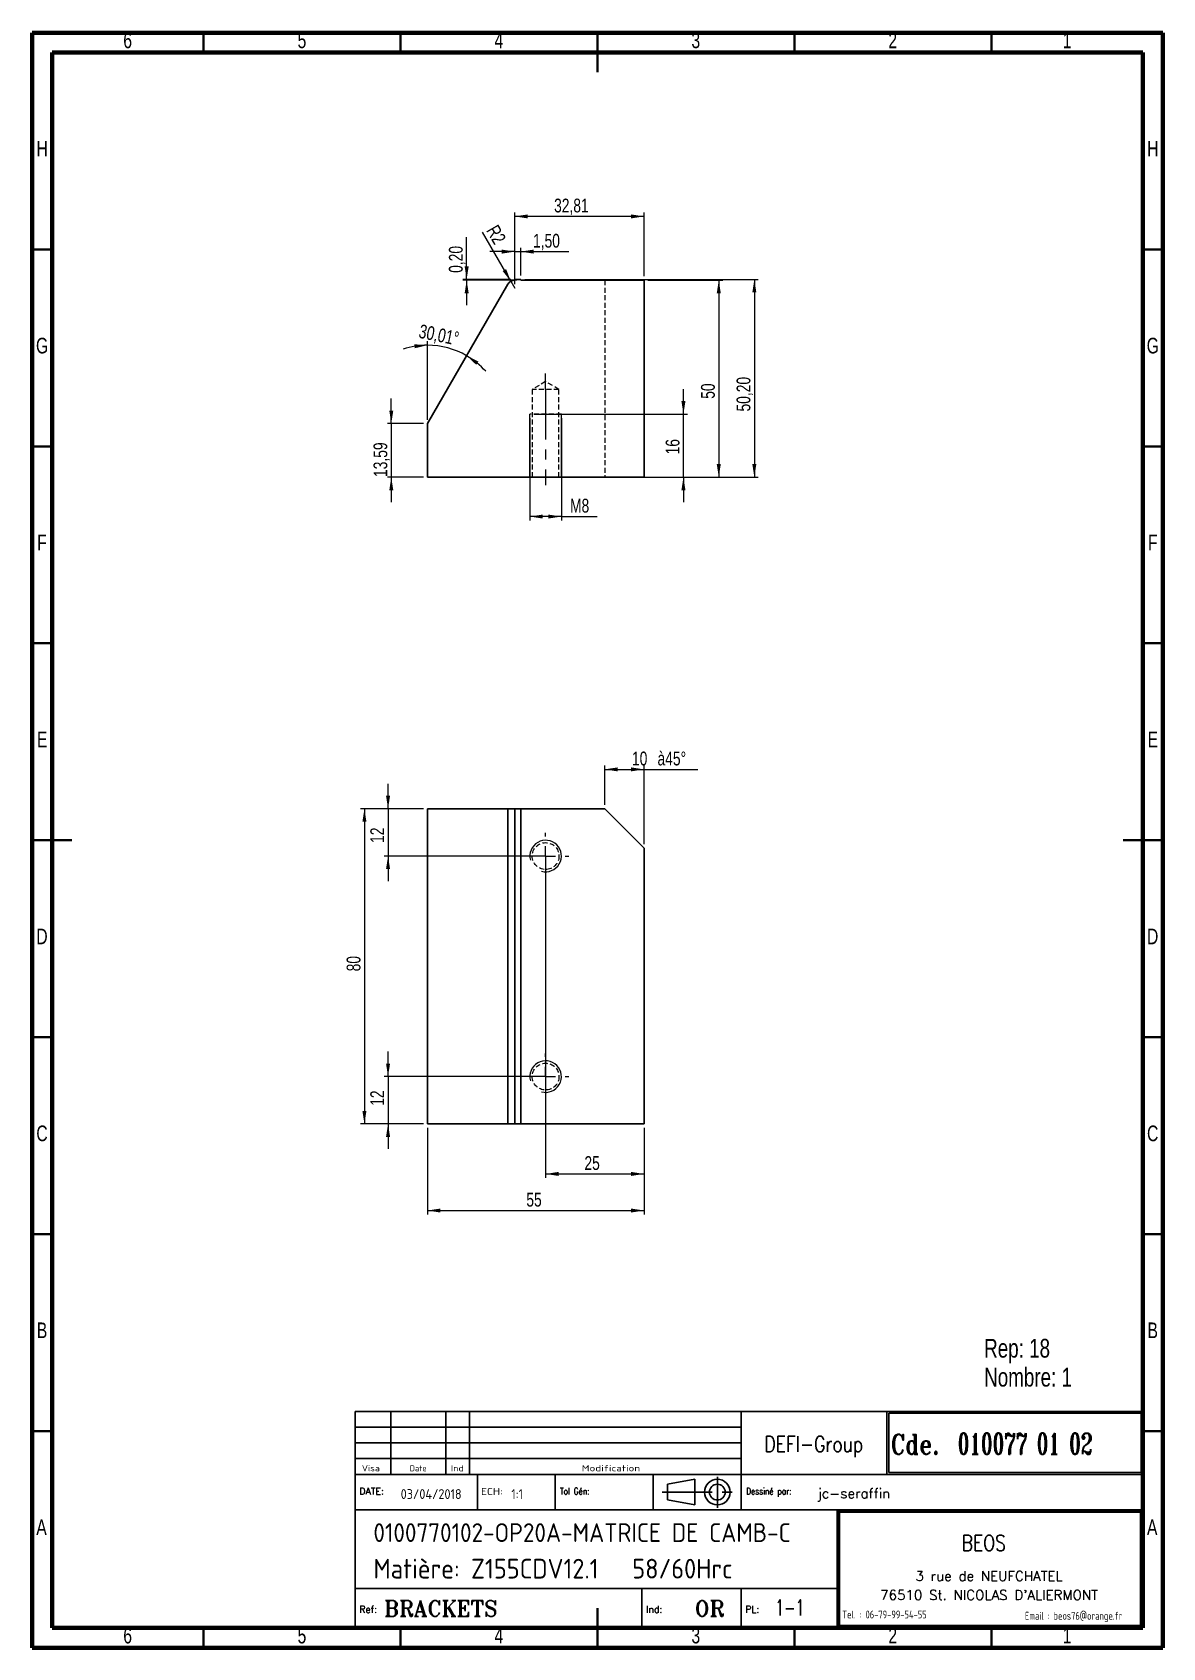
# Model space of a CAD drawing. Header units: millimetres. Extents: x 5 to 292, y 5 to 415.
import ezdxf

# ---------------------------------------------------------------- set-up
doc = ezdxf.new("R2010")
doc.units = ezdxf.units.MM
doc.linetypes.add('CENTERX2', pattern=[20.32, 12.7, -2.54, 2.54, -2.54])
doc.linetypes.add('HIDDEN', pattern=[1.905, 1.27, -0.635])
doc.layers.add('DIMENSIONS', color=176, linetype='Continuous')
doc.styles.add('SLDTEXTSTYLE0', font='TXT', dxfattribs={"width": 0.75})
doc.styles.add('SLDTEXTSTYLE1', font='ISOCP')
doc.styles.add('SLDTEXTSTYLE10', font='ISOCP', dxfattribs={"width": 1.147311})
doc.styles.add('SLDTEXTSTYLE11', font='ISOCP', dxfattribs={"width": 1.385904})
doc.styles.add('SLDTEXTSTYLE12', font='ISOCP', dxfattribs={"width": 1.246461})
doc.styles.add('SLDTEXTSTYLE13', font='ROMAND')
doc.styles.add('SLDTEXTSTYLE2', font='ROMANT', dxfattribs={"width": 0.8})
doc.styles.add('SLDTEXTSTYLE3', font='ISOCP', dxfattribs={"width": 0.8})
doc.styles.add('SLDTEXTSTYLE4', font='ROMANS', dxfattribs={"width": 0.8})
doc.styles.add('SLDTEXTSTYLE5', font='ROMANT')
doc.styles.add('SLDTEXTSTYLE6', font='ROMANS')
doc.styles.add('SLDTEXTSTYLE7', font='ROMANT', dxfattribs={"width": 0.65})
doc.styles.add('SLDTEXTSTYLE8', font='ISOCP', dxfattribs={"width": 1.446157})
doc.styles.add('SLDTEXTSTYLE9', font='ISOCP', dxfattribs={"width": 1.294402})
doc.dimstyles.new('SLDDIMSTYLE0', dxfattribs={"dimtxt": 3.5, "dimasz": 3.302, "dimexe": 0, "dimexo": 0.0625, "dimgap": 0.875, "dimtad": 1, "dimrnd": 1e-09, "dimzin": 12, "dimdsep": 46, "dimtxsty": 'SLDTEXTSTYLE0', "dimsah": 1, "dimcen": 0, "dimadec": 0, "dimazin": 3, "dimtfac": 1, "dimtofl": 0, "dimtmove": 0, "dimatfit": 3, "dimfxl": 1, "dimfrac": 2, "dimtolj": 1, "dimtzin": 12, "dimarcsym": 0})
doc.dimstyles.new('SLDDIMSTYLE1', dxfattribs={"dimtxt": 3.5, "dimasz": 3.302, "dimexe": 0, "dimexo": 0.0625, "dimgap": 0.875, "dimtad": 1, "dimrnd": 1e-09, "dimzin": 12, "dimdsep": 46, "dimtxsty": 'SLDTEXTSTYLE0', "dimsah": 1, "dimcen": 0.09, "dimadec": 0, "dimazin": 3, "dimtfac": 1, "dimtmove": 0, "dimatfit": 0, "dimfxl": 1, "dimfrac": 2, "dimtolj": 1, "dimtzin": 12, "dimarcsym": 0})
doc.dimstyles.new('SLDDIMSTYLE2', dxfattribs={"dimtxt": 3.5, "dimasz": 3.302, "dimexe": 0, "dimexo": 0.0625, "dimgap": 0.875, "dimtad": 1, "dimrnd": 1e-09, "dimzin": 12, "dimdsep": 46, "dimtxsty": 'SLDTEXTSTYLE0', "dimsah": 1, "dimcen": 0.09, "dimadec": 0, "dimazin": 3, "dimtfac": 1, "dimtofl": 0, "dimtmove": 0, "dimatfit": 3, "dimfxl": 1, "dimfrac": 2, "dimtolj": 1, "dimtzin": 12, "dimarcsym": 0})
doc.dimstyles.new('SLDDIMSTYLE3', dxfattribs={"dimtxt": 3.5, "dimasz": 3.302, "dimexe": 0, "dimexo": 0.0625, "dimgap": 0.875, "dimtad": 1, "dimdec": 4, "dimzin": 12, "dimdsep": 46, "dimtxsty": 'SLDTEXTSTYLE0', "dimsah": 1, "dimcen": 0.09, "dimazin": 3, "dimtfac": 1, "dimtofl": 0, "dimtmove": 0, "dimatfit": 3, "dimfxl": 1, "dimfrac": 2, "dimtolj": 1, "dimtzin": 12, "dimarcsym": 0})
doc.dimstyles.new('SLDDIMSTYLE4', dxfattribs={"dimtxt": 3.5, "dimasz": 3.302, "dimexe": 0, "dimexo": 0.0625, "dimgap": 0.875, "dimtad": 1, "dimrnd": 1e-09, "dimdsep": 46, "dimtxsty": 'SLDTEXTSTYLE0', "dimsah": 1, "dimcen": 0.09, "dimadec": 0, "dimazin": 2, "dimtfac": 1, "dimtmove": 0, "dimatfit": 0, "dimfxl": 1, "dimfrac": 2, "dimtolj": 1, "dimtzin": 12, "dimarcsym": 0})

# ---------------------------------------------------------------- blocks, each defined once
blk = doc.blocks.new('SW_NOTE_0')
at = {"color": 0, "linetype": 'Continuous', "lineweight": 0, "char_height": 4.763, "attachment_point": 1, "style": 'SLDTEXTSTYLE0'}
for s, insert in [('Rep: 18', (0, 6.14)), ('Nombre: 1', (0, -1.21))]:
    blk.add_mtext(s, dxfattribs=dict(at, insert=insert))
blk = doc.blocks.new('_D')
at = {"color": 7, "linetype": 'Continuous', "lineweight": 18}
for q in [(119.32, 364.36), (127.51, 350.18)]:
    blk.add_line((126.51, 351.91), q, dxfattribs=at)
blk.add_solid([(126.51, 351.91), (125.29, 355.02), (124.41, 354.51)], dxfattribs=at)
at = {"color": 7, "linetype": 'Continuous', "lineweight": 18, "insert": (123.18, 366.58), "char_height": 3.5, "attachment_point": 1, "rotation": 300, "style": 'SLDTEXTSTYLE0'}
blk.add_mtext('R2', dxfattribs=at)
blk = doc.blocks.new('_D_1')
at = {"color": 7, "linetype": 'Continuous', "lineweight": 18}
for p, q in [((127.51, 359.44), (121.16, 359.44)), ((127.51, 353.38), (127.51, 360.44)), ((127.51, 359.44), (129.01, 359.44)), ((129.01, 353.38), (129.01, 360.44)), ((129.01, 359.44), (141.18, 359.44))]:
    blk.add_line(p, q, dxfattribs=at)
for points in [[(127.51, 359.44), (124.2, 359.95), (124.2, 358.93)], [(129.01, 359.44), (132.31, 358.93), (132.31, 359.95)]]:
    blk.add_solid(points, dxfattribs=at)
at = {"color": 7, "linetype": 'Continuous', "lineweight": 18, "insert": (132.13, 363.95), "char_height": 3.5, "attachment_point": 1, "style": 'SLDTEXTSTYLE0'}
blk.add_mtext('1,50', dxfattribs=at)
blk = doc.blocks.new('_D_2')
at = {"color": 7, "linetype": 'Continuous', "lineweight": 18}
for p, q in [((127.51, 351.18), (127.51, 369.38)), ((160.32, 353.18), (160.32, 369.38)), ((160.32, 368.38), (127.51, 368.38))]:
    blk.add_line(p, q, dxfattribs=at)
for points in [[(127.51, 368.38), (130.81, 367.87), (130.81, 368.88)], [(160.32, 368.38), (157.02, 368.88), (157.02, 367.87)]]:
    blk.add_solid(points, dxfattribs=at)
at = {"color": 7, "linetype": 'Continuous', "lineweight": 18, "insert": (137.48, 372.89), "char_height": 3.5, "attachment_point": 1, "style": 'SLDTEXTSTYLE0'}
blk.add_mtext('32,81', dxfattribs=at)
blk = doc.blocks.new('_D_3')
at = {"color": 7, "linetype": 'Continuous', "lineweight": 18}
for p, q in [((161.32, 352.18), (180.29, 352.18)), ((179.29, 352.18), (179.29, 302.18)), ((161.32, 302.18), (180.29, 302.18))]:
    blk.add_line(p, q, dxfattribs=at)
for points in [[(179.29, 352.18), (178.78, 348.87), (179.8, 348.87)], [(179.29, 302.18), (179.8, 305.48), (178.78, 305.48)]]:
    blk.add_solid(points, dxfattribs=at)
at = {"color": 7, "linetype": 'Continuous', "lineweight": 18, "insert": (174.78, 322.08), "char_height": 3.5, "attachment_point": 1, "rotation": 90, "style": 'SLDTEXTSTYLE0'}
blk.add_mtext('50', dxfattribs=at)
blk = doc.blocks.new('_D_4')
at = {"color": 7, "linetype": 'Continuous', "lineweight": 18}
for p, q in [((170.32, 318.18), (170.32, 324.53)), ((132.32, 318.18), (171.32, 318.18)), ((170.32, 302.18), (170.32, 318.18)), ((132.32, 302.18), (171.32, 302.18)), ((170.32, 302.18), (170.32, 295.83))]:
    blk.add_line(p, q, dxfattribs=at)
for points in [[(170.32, 318.18), (170.83, 321.48), (169.81, 321.48)], [(170.32, 302.18), (169.81, 298.87), (170.83, 298.87)]]:
    blk.add_solid(points, dxfattribs=at)
at = {"color": 7, "linetype": 'Continuous', "lineweight": 18, "insert": (165.81, 307.95), "char_height": 3.5, "attachment_point": 1, "rotation": 90, "style": 'SLDTEXTSTYLE0'}
blk.add_mtext('16', dxfattribs=at)
blk = doc.blocks.new('_D_5')
at = {"color": 7, "linetype": 'Continuous', "lineweight": 18}
for p, q in [((130.01, 352.38), (189.32, 352.38)), ((188.32, 352.38), (188.32, 302.18)), ((161.32, 302.18), (189.32, 302.18))]:
    blk.add_line(p, q, dxfattribs=at)
for points in [[(188.32, 352.38), (187.81, 349.07), (188.83, 349.07)], [(188.32, 302.18), (188.83, 305.48), (187.81, 305.48)]]:
    blk.add_solid(points, dxfattribs=at)
at = {"color": 7, "linetype": 'Continuous', "lineweight": 18, "insert": (183.81, 318.85), "char_height": 3.5, "attachment_point": 1, "rotation": 90, "style": 'SLDTEXTSTYLE0'}
blk.add_mtext('50,20', dxfattribs=at)
blk = doc.blocks.new('_D_6')
at = {"color": 7, "linetype": 'Continuous', "lineweight": 18}
blk.add_line((105.32, 316.77), (105.32, 336.68), dxfattribs=at)
for start, end in [(90, 108.0822), (59.9856, 90), (41.9034, 59.9856)]:
    blk.add_arc((105.32, 315.77), 19.9, start, end, dxfattribs=at)
for points in [[(105.32, 335.68), (101.99, 335.91), (102.07, 334.9)], [(115.28, 333.01), (117.7, 330.71), (118.28, 331.54)]]:
    blk.add_solid(points, dxfattribs=at)
at = {"color": 7, "linetype": 'Continuous', "lineweight": 18, "insert": (103.62, 341.05), "char_height": 3.5, "attachment_point": 1, "rotation": 348.3866, "style": 'SLDTEXTSTYLE0'}
blk.add_mtext('30,01°', dxfattribs=at)
blk = doc.blocks.new('_D_7')
at = {"color": 7, "linetype": 'Continuous', "lineweight": 18}
for p, q in [((96.14, 315.77), (96.14, 322.12)), ((104.32, 315.77), (95.14, 315.77)), ((96.14, 315.77), (96.14, 302.18)), ((104.32, 302.18), (95.14, 302.18)), ((96.14, 302.18), (96.14, 295.83))]:
    blk.add_line(p, q, dxfattribs=at)
for points in [[(96.14, 315.77), (96.65, 319.07), (95.64, 319.07)], [(96.14, 302.18), (95.64, 298.87), (96.65, 298.87)]]:
    blk.add_solid(points, dxfattribs=at)
at = {"color": 7, "linetype": 'Continuous', "lineweight": 18, "insert": (91.63, 302.22), "char_height": 3.5, "attachment_point": 1, "rotation": 90, "style": 'SLDTEXTSTYLE0'}
blk.add_mtext('13,59', dxfattribs=at)
blk = doc.blocks.new('_D_8')
at = {"color": 7, "linetype": 'Continuous', "lineweight": 18}
for p, q in [((115.28, 352.38), (115.28, 363.1)), ((126.51, 352.38), (114.28, 352.38)), ((128.01, 352.18), (114.28, 352.18)), ((115.28, 352.38), (115.28, 352.18)), ((115.28, 352.18), (115.28, 345.83))]:
    blk.add_line(p, q, dxfattribs=at)
for points in [[(115.28, 352.38), (115.79, 355.68), (114.77, 355.68)], [(115.28, 352.18), (114.77, 348.87), (115.79, 348.87)]]:
    blk.add_solid(points, dxfattribs=at)
at = {"color": 7, "linetype": 'Continuous', "lineweight": 18, "insert": (110.77, 354.05), "char_height": 3.5, "attachment_point": 1, "rotation": 90, "style": 'SLDTEXTSTYLE0'}
blk.add_mtext('0,20', dxfattribs=at)
blk = doc.blocks.new('_D_9')
at = {"color": 7, "linetype": 'Continuous', "lineweight": 18}
for p, q in [((131.32, 317.18), (131.32, 291.18)), ((139.32, 317.18), (139.32, 291.18)), ((139.32, 292.18), (131.32, 292.18)), ((139.32, 292.18), (148.4, 292.18))]:
    blk.add_line(p, q, dxfattribs=at)
for points in [[(131.32, 292.18), (134.62, 291.67), (134.62, 292.68)], [(139.32, 292.18), (136.02, 292.68), (136.02, 291.67)]]:
    blk.add_solid(points, dxfattribs=at)
at = {"color": 7, "linetype": 'Continuous', "lineweight": 18, "insert": (141.53, 296.69), "char_height": 3.5, "attachment_point": 1, "style": 'SLDTEXTSTYLE0'}
blk.add_mtext('M8', dxfattribs=at)
blk = doc.blocks.new('_D_10')
at = {"color": 7, "linetype": 'Continuous', "lineweight": 18}
for p, q in [((150.32, 218.99), (150.32, 228.99)), ((150.32, 227.99), (160.32, 227.99)), ((160.32, 208.99), (160.32, 228.99)), ((160.32, 227.99), (173.95, 227.99))]:
    blk.add_line(p, q, dxfattribs=at)
for points in [[(150.32, 227.99), (153.62, 227.48), (153.62, 228.49)], [(160.32, 227.99), (157.02, 228.49), (157.02, 227.48)]]:
    blk.add_solid(points, dxfattribs=at)
at = {"color": 7, "linetype": 'Continuous', "lineweight": 18, "char_height": 3.5, "attachment_point": 1, "style": 'SLDTEXTSTYLE0'}
for s, insert in [('10', (157.26, 232.5)), ('à45°', (163.74, 232.5))]:
    blk.add_mtext(s, dxfattribs=dict(at, insert=insert))
blk = doc.blocks.new('_D_11')
at = {"color": 7, "linetype": 'Continuous', "lineweight": 18}
for p, q in [((95.32, 217.99), (95.32, 224.34)), ((104.32, 217.99), (94.32, 217.99)), ((95.32, 217.99), (95.32, 205.99)), ((134.32, 205.99), (94.32, 205.99)), ((95.32, 205.99), (95.32, 199.64))]:
    blk.add_line(p, q, dxfattribs=at)
for points in [[(95.32, 217.99), (95.83, 221.29), (94.81, 221.29)], [(95.32, 205.99), (94.81, 202.68), (95.83, 202.68)]]:
    blk.add_solid(points, dxfattribs=at)
at = {"color": 7, "linetype": 'Continuous', "lineweight": 18, "insert": (90.81, 209.32), "char_height": 3.5, "attachment_point": 1, "rotation": 90, "style": 'SLDTEXTSTYLE0'}
blk.add_mtext('12', dxfattribs=at)
blk = doc.blocks.new('_D_12')
at = {"color": 7, "linetype": 'Continuous', "lineweight": 18}
for p, q in [((95.32, 149.99), (95.32, 156.34)), ((134.32, 149.99), (94.32, 149.99)), ((95.32, 149.99), (95.32, 137.99)), ((104.32, 137.99), (94.32, 137.99)), ((95.32, 137.99), (95.32, 131.64))]:
    blk.add_line(p, q, dxfattribs=at)
for points in [[(95.32, 149.99), (95.83, 153.29), (94.81, 153.29)], [(95.32, 137.99), (94.81, 134.68), (95.83, 134.68)]]:
    blk.add_solid(points, dxfattribs=at)
at = {"color": 7, "linetype": 'Continuous', "lineweight": 18, "insert": (90.81, 142.57), "char_height": 3.5, "attachment_point": 1, "rotation": 90, "style": 'SLDTEXTSTYLE0'}
blk.add_mtext('12', dxfattribs=at)
blk = doc.blocks.new('_D_13')
at = {"color": 7, "linetype": 'Continuous', "lineweight": 18}
for p, q in [((104.32, 217.99), (88.32, 217.99)), ((89.32, 217.99), (89.32, 137.99)), ((104.32, 137.99), (88.32, 137.99))]:
    blk.add_line(p, q, dxfattribs=at)
for points in [[(89.32, 217.99), (88.81, 214.68), (89.83, 214.68)], [(89.32, 137.99), (89.83, 141.29), (88.81, 141.29)]]:
    blk.add_solid(points, dxfattribs=at)
at = {"color": 7, "linetype": 'Continuous', "lineweight": 18, "insert": (84.81, 176.71), "char_height": 3.5, "attachment_point": 1, "rotation": 90, "style": 'SLDTEXTSTYLE0'}
blk.add_mtext('80', dxfattribs=at)
blk = doc.blocks.new('_D_14')
at = {"color": 7, "linetype": 'Continuous', "lineweight": 18}
for p, q in [((135.32, 204.99), (135.32, 124.28)), ((160.32, 136.99), (160.32, 124.28)), ((135.32, 125.28), (160.32, 125.28))]:
    blk.add_line(p, q, dxfattribs=at)
for points in [[(135.32, 125.28), (138.62, 124.77), (138.62, 125.79)], [(160.32, 125.28), (157.02, 125.79), (157.02, 124.77)]]:
    blk.add_solid(points, dxfattribs=at)
at = {"color": 7, "linetype": 'Continuous', "lineweight": 18, "insert": (145.18, 129.79), "char_height": 3.5, "attachment_point": 1, "style": 'SLDTEXTSTYLE0'}
blk.add_mtext('25', dxfattribs=at)
blk = doc.blocks.new('_D_15')
at = {"color": 7, "linetype": 'Continuous', "lineweight": 18}
for p, q in [((105.32, 136.99), (105.32, 114.99)), ((160.32, 136.99), (160.32, 114.99)), ((105.32, 115.99), (160.32, 115.99))]:
    blk.add_line(p, q, dxfattribs=at)
for points in [[(105.32, 115.99), (108.62, 115.48), (108.62, 116.49)], [(160.32, 115.99), (157.02, 116.49), (157.02, 115.48)]]:
    blk.add_solid(points, dxfattribs=at)
at = {"color": 7, "linetype": 'Continuous', "lineweight": 18, "insert": (130.43, 120.5), "char_height": 3.5, "attachment_point": 1, "style": 'SLDTEXTSTYLE0'}
blk.add_mtext('55', dxfattribs=at)
blk = doc.blocks.new('SW_CENTERMARKSYMBOL_0')
at = {"color": 0, "linetype": 'Continuous', "lineweight": 0}
for p, q in [((0, 5), (0, 5.9)), ((-5, 0), (-5.9, 0)), ((0, 0), (-2.5, 0)), ((0, 0), (0, 2.5)), ((0, 0), (0, -2.5)), ((0, 0), (2.5, 0)), ((5, 0), (5.9, 0)), ((0, -5), (0, -5.9))]:
    blk.add_line(p, q, dxfattribs=at)
blk = doc.blocks.new('SW_CENTERMARKSYMBOL_1')
at = {"color": 0, "linetype": 'Continuous', "lineweight": 0}
for p, q in [((0, 5), (0, 5.9)), ((-5, 0), (-5.9, 0)), ((0, 0), (-2.5, 0)), ((0, 0), (0, 2.5)), ((0, 0), (0, -2.5)), ((0, 0), (2.5, 0)), ((5, 0), (5.9, 0)), ((0, -5), (0, -5.9))]:
    blk.add_line(p, q, dxfattribs=at)

msp = doc.modelspace()

# ---------------------------------------------------------------- linework, layer by layer
at = {"color": 7, "linetype": 'Continuous', "lineweight": 70}
for p, q in [((5, 5), (5, 415)), ((5, 415), (292, 415)), ((292, 415), (292, 5)), ((10, 10), (10, 410)), ((10, 410), (287, 410)), ((287, 410), (287, 10)), ((287, 10), (10, 10)), ((292, 5), (5, 5))]:
    msp.add_line(p, q, dxfattribs=at)
at = {"color": 7, "linetype": 'Continuous', "lineweight": 35}
for p, q in [((48.5, 410), (48.5, 415)), ((98.5, 410), (98.5, 415)), ((148.5, 415.001), (148.5, 404.999)), ((148.5, 410), (148.5, 415)), ((198.5, 410), (198.5, 415)), ((248.5, 410), (248.5, 415)), ((10, 360), (5, 360)), ((287, 360), (292, 360)), ((10, 310), (5, 310)), ((287, 310), (292, 310)), ((10, 260), (5, 260)), ((287, 260), (292, 260)), ((4.999, 210), (15.001, 210)), ((10, 210), (5, 210)), ((292.001, 210), (281.999, 210)), ((287, 210), (292, 210)), ((10, 160), (5, 160)), ((287, 160), (292, 160)), ((10, 110), (5, 110)), ((287, 110), (292, 110)), ((10, 60), (5, 60)), ((287, 60), (292, 60)), ((148.5, 4.999), (148.5, 15.001)), ((48.5, 10), (48.5, 5)), ((98.5, 10), (98.5, 5)), ((148.5, 10), (148.5, 5)), ((198.5, 10), (198.5, 5)), ((248.5, 10), (248.5, 5))]:
    msp.add_line(p, q, dxfattribs=at)
at = {"color": 7, "linetype": 'Continuous', "lineweight": 25}
for p, q in [((105.31995, 315.77129), (125.7734, 351.17717)), ((127.5052, 352.37673), (127.5052, 352.17673)), ((127.5052, 352.37673), (129.0052, 352.37673)), ((129.0052, 352.37673), (129.0052, 352.17673)), ((129.0052, 352.17673), (160.31995, 352.17673)), ((160.31995, 352.17673), (160.31995, 302.17673)), ((105.31995, 315.77129), (105.31995, 302.17673)), ((105.31995, 302.17673), (160.31995, 302.17673)), ((105.31995, 217.98529), (105.31995, 137.98529)), ((105.31995, 217.98529), (125.7734, 217.98529)), ((125.7734, 137.98529), (125.7734, 217.98529)), ((125.7734, 217.98529), (127.5052, 217.98529)), ((129.0052, 217.98529), (127.5052, 217.98529)), ((127.5052, 217.98529), (127.5052, 137.98529)), ((129.0052, 137.98529), (129.0052, 217.98529)), ((150.31995, 217.98529), (129.0052, 217.98529)), ((160.31995, 207.98529), (150.31995, 217.98529)), ((160.31995, 137.98529), (160.31995, 207.98529)), ((105.31995, 137.98529), (125.7734, 137.98529)), ((127.5052, 137.98529), (125.7734, 137.98529)), ((127.5052, 137.98529), (129.0052, 137.98529)), ((129.0052, 137.98529), (160.31995, 137.98529))]:
    msp.add_line(p, q, dxfattribs=at)
at = {"color": 7, "linetype": 'HIDDEN', "lineweight": 18}
for p, q in [((150.31995, 352.17673), (150.31995, 302.17673)), ((135.31995, 326.46966), (131.91995, 324.42673)), ((138.71995, 324.42673), (131.91995, 324.42673)), ((131.91995, 324.42673), (131.91995, 302.17673)), ((138.71995, 324.42673), (135.31995, 326.46966)), ((138.71995, 302.17673), (138.71995, 324.42673)), ((139.31995, 318.17673), (131.31995, 318.17673)), ((139.31995, 318.17673), (131.31995, 318.17673))]:
    msp.add_line(p, q, dxfattribs=at)
at = {"color": 7, "linetype": 'CENTERX2', "lineweight": 18}
for q in [(135.31995, 328.46966), (135.31995, 300.17673)]:
    msp.add_line((135.31995, 324.42673), q, dxfattribs=at)
at = {"color": 7, "linetype": 'Continuous', "lineweight": 18}
for p, q in [((131.31995, 302.17673), (131.31995, 318.17673)), ((131.31995, 302.17673), (131.31995, 318.17673)), ((139.31995, 302.17673), (139.31995, 318.17673)), ((139.31995, 302.17673), (139.31995, 318.17673))]:
    msp.add_line(p, q, dxfattribs=at)
at = {"color": 7, "linetype": 'HIDDEN', "lineweight": 18}
for centre in [(135.31995, 205.98529), (135.31995, 149.98529)]:
    msp.add_circle(centre, 3.4, dxfattribs=at)
at = {"color": 7, "linetype": 'Continuous', "lineweight": 25}
msp.add_arc((127.5052, 350.17673), 2, 90, 149.9856116, dxfattribs=at)
at = {"color": 7, "linetype": 'Continuous', "lineweight": 18}
for centre in [(135.31995, 205.98529), (135.31995, 149.98529)]:
    msp.add_arc(centre, 4, 255, 195, dxfattribs=at)
at = {"layer": 'DIMENSIONS', "color": 3}
for p, q in [((185, 65), (87, 65)), ((96, 49), (96, 65)), ((110, 49), (110, 65)), ((116, 49), (116, 65)), ((87, 61), (185, 61)), ((185, 57), (87, 57)), ((87, 53), (185, 53))]:
    msp.add_line(p, q, dxfattribs=at)
at = {"layer": 'DIMENSIONS', "color": 6}
for p, q in [((87, 65), (87, 10)), ((287, 10), (287, 65)), ((287, 40), (209.38409, 40)), ((209.38409, 40), (209.38409, 10)), ((286.8, 39.8), (209.58409, 39.8)), ((209.58409, 39.8), (209.58409, 10.2)), ((286.6, 39.6), (209.78409, 39.6)), ((209.78409, 39.6), (209.78409, 10.4)), ((286.4, 39.4), (209.98409, 39.4)), ((209.98409, 39.4), (209.98409, 10.6)), ((286.4, 10.6), (286.4, 39.4)), ((286.6, 10.4), (286.6, 39.6)), ((286.8, 10.2), (286.8, 39.8)), ((87, 10), (287, 10)), ((209.58409, 10.2), (286.8, 10.2)), ((209.78409, 10.4), (286.6, 10.4)), ((209.98409, 10.6), (286.4, 10.6))]:
    msp.add_line(p, q, dxfattribs=at)
at = {"layer": 'DIMENSIONS', "color": 1}
for p, q in [((287, 65), (185, 65)), ((185, 49), (185, 65)), ((222, 49), (222, 65)), ((222.5, 49.5), (222.5, 64.5)), ((222.5, 64.5), (286.5, 64.5)), ((286.5, 64.5), (286.5, 49.5)), ((286.5, 49.5), (222.5, 49.5)), ((87, 49), (287, 49)), ((118, 49), (118, 40)), ((137.73069, 49), (137.73069, 40)), ((162.62034, 49), (162.62034, 40)), ((185, 49), (185, 40)), ((209.38409, 40), (87, 40)), ((209.38409, 20), (87, 20)), ((159.79154, 20), (159.79154, 10)), ((185, 20), (185, 10))]:
    msp.add_line(p, q, dxfattribs=at)
at = {"layer": 'DIMENSIONS'}
for p, q in [((222.5, 49.5), (222.5, 64.5)), ((222.5, 64.5), (286.5, 64.5)), ((286.5, 64.5), (286.5, 49.5)), ((286.5, 49.5), (222.5, 49.5))]:
    msp.add_line(p, q, dxfattribs=at)
at = {"layer": 'DIMENSIONS', "color": 7}
for p, q in [((173.24368, 47.75), (166.24368, 46.5)), ((166.24368, 46.5), (166.24368, 42.5)), ((173.24368, 41.25), (173.24368, 47.75)), ((166.24368, 42.5), (173.24368, 41.25))]:
    msp.add_line(p, q, dxfattribs=at)
at = {"layer": 'DIMENSIONS', "color": 3, "linetype": 'CENTERX2'}
for p, q in [((178.93393, 48.34798), (178.93393, 40.51332)), ((164.94646, 44.5), (183.20111, 44.5))]:
    msp.add_line(p, q, dxfattribs=at)
at = {"layer": 'DIMENSIONS', "color": 7}
for radius in [3.25, 2]:
    msp.add_circle((178.93393, 44.5), radius, dxfattribs=at)

# ---------------------------------------------------------------- block references
at = {"color": 7, "linetype": 'Continuous', "lineweight": 0}
for name, p in [('SW_CENTERMARKSYMBOL_0', (135.31995, 205.98529)), ('SW_CENTERMARKSYMBOL_1', (135.31995, 149.98529)), ('SW_NOTE_0', (246.67203, 77.26664))]:
    msp.add_blockref(name, p, dxfattribs=at)

# ---------------------------------------------------------------- texts
at = {"color": 7, "linetype": 'Continuous', "lineweight": 0, "char_height": 3.96875, "attachment_point": 2, "style": 'SLDTEXTSTYLE0'}
for s, insert in [('6', (29.21004, 415.06015)), ('5', (73.46004, 415.06015)), ('4', (123.46004, 415.06015)), ('3', (173.46004, 415.06015)), ('2', (223.46004, 415.06015)), ('1', (267.71004, 415.06015)), ('H', (7.49035, 387.56015)), ('H', (289.49035, 387.56015)), ('G', (7.48668, 337.56015)), ('G', (289.48668, 337.56015)), ('F', (7.45774, 287.56015)), ('F', (289.45774, 287.56015)), ('E', (7.50781, 237.56015)), ('E', (289.50781, 237.56015)), ('D', (7.45269, 187.56015)), ('D', (289.45269, 187.56015)), ('C', (7.45866, 137.56015)), ('C', (289.45866, 137.56015)), ('B', (7.4706, 87.56015)), ('B', (289.4706, 87.56015)), ('A', (7.33969, 37.56015)), ('A', (289.33969, 37.56015)), ('6', (29.21004, 10.06015)), ('5', (73.46004, 10.06015)), ('4', (123.46004, 10.06015)), ('3', (173.46004, 10.06015)), ('2', (223.46004, 10.06015)), ('1', (267.71004, 10.06015))]:
    msp.add_mtext(s, dxfattribs=dict(at, insert=insert))
at = {"layer": 'DIMENSIONS'}
for s, insert, char_height, attachment_point, style in [('DEFI-Group', (203.4195, 58.70072), 4, 2, 'SLDTEXTSTYLE2'), ('Cde.', (223, 59.12589), 5, 1, 'SLDTEXTSTYLE2'), ('010077 01 02', (239.97286, 59.43984), 5.2916667, 1, 'SLDTEXTSTYLE7'), ('Visa', (88.6551, 51.34751), 1.567052, 1, 'SLDTEXTSTYLE12'), ('Date', (100.82407, 51.28334), 1.492431, 1, 'SLDTEXTSTYLE10'), ('Ind', (111.25446, 51.28334), 1.492431, 1, 'SLDTEXTSTYLE11'), ('Modification', (144.48919, 51.34751), 1.5670523, 1, 'SLDTEXTSTYLE8'), ('DATE:', (88.03411, 45.59841), 1.727675, 1, 'SLDTEXTSTYLE6'), ('03/04/2018', (98.53289, 45.25347), 2.5, 1, 'SLDTEXTSTYLE1'), ('ECH:', (118.91066, 45.55991), 1.814059, 1, 'SLDTEXTSTYLE9'), ('1:1', (126.61977, 45.24035), 2.5, 1, 'SLDTEXTSTYLE1'), ('Tol Gén:', (138.95157, 45.59841), 1.727675, 1, 'SLDTEXTSTYLE4'), ('Dessiné par:', (186.22087, 45.59841), 1.7276752, 1, 'SLDTEXTSTYLE4'), ('jc-seraffin', (204.35515, 45.41997), 2.5, 1, 'SLDTEXTSTYLE5'), ('0100770102-OP20A-MATRICE DE CAMB-C', (91.60273, 36.59626), 4.7625, 1, 'SLDTEXTSTYLE1'), ('BEOS', (246.57079, 33.59488), 4, 2, 'SLDTEXTSTYLE2'), ('Matière: Z155CDV12.1   58/60Hrc', (91.60273, 27.56351), 5, 1, 'SLDTEXTSTYLE1'), ('3 rue de NEUFCHATEL', (247.90924, 24.44835), 2.5, 2, 'SLDTEXTSTYLE13'), ('BRACKETS', (94.33673, 16.95138), 4, 1, 'SLDTEXTSTYLE5'), ('OR', (173.19394, 16.95138), 4, 1, 'SLDTEXTSTYLE5'), ('1-1', (193.65089, 17.17305), 4, 1, 'SLDTEXTSTYLE7'), ("76510 St. NICOLAS D'ALIERMONT", (247.90254, 19.62324), 2.5, 2, 'SLDTEXTSTYLE13'), ('Ref:', (88.03411, 15.59841), 1.727675, 1, 'SLDTEXTSTYLE6'), ('Ind:', (160.82565, 15.59841), 1.727675, 1, 'SLDTEXTSTYLE6'), ('PL:', (186.03411, 15.59841), 1.727675, 1, 'SLDTEXTSTYLE6'), ('Tel. : 06-79-99-54-55', (221.36027, 14.42858), 2, 2, 'SLDTEXTSTYLE3'), ('Email : beos76@orange.fr', (269.37248, 14.0972), 2, 2, 'SLDTEXTSTYLE3')]:
    msp.add_mtext(s, dxfattribs=dict(at, insert=insert, char_height=char_height, attachment_point=attachment_point, style=style))

# ---------------------------------------------------------------- dimensions: what is measured, and where the dimension line sits
at = {"color": 7, "linetype": 'Continuous', "lineweight": 18}
for base, p1, p2, dimstyle, picture, middle in [((127.5052, 368.37673), (160.31995, 352.17673), (127.5052, 350.17673), 'SLDDIMSTYLE2', '_D_2', (143.30316, 368.37673)), ((129.0052, 359.43908), (127.5052, 352.37673), (129.0052, 352.37673), 'SLDDIMSTYLE1', '_D_1', (136.65782, 359.43908)), ((160.31995, 125.28276), (135.31995, 205.98529), (160.31995, 137.98529), 'SLDDIMSTYLE2', '_D_14', (147.77105, 125.28276)), ((160.31995, 115.98529), (105.31995, 137.98529), (160.31995, 137.98529), 'SLDDIMSTYLE2', '_D_15', (133.01944, 115.98529))]:
    dim = msp.add_linear_dim(base=base, p1=p1, p2=p2, dimstyle=dimstyle, dxfattribs=at)
    dim.commit()
    dim.dimension.update_dxf_attribs({"geometry": picture, "text_midpoint": middle, "dimtype": 160})
dim = msp.add_radius_dim(center=(127.5052, 350.17673), mpoint=(126.5052, 351.90878), dimstyle='SLDDIMSTYLE0', dxfattribs=at)
dim.commit()
dim.dimension.update_dxf_attribs({"geometry": '_D', "text_midpoint": (120.53967, 362.2414), "dimtype": 164})
for base, p1, p2, dimstyle, picture, middle in [((115.27775, 352.17673), (127.5052, 352.37673), (129.0052, 352.17673), 'SLDDIMSTYLE4', '_D_8', (115.27775, 358.575)), ((188.31995, 302.17673), (129.0052, 352.37673), (160.31995, 302.17673), 'SLDDIMSTYLE2', '_D_5', (188.31995, 324.67036)), ((179.28709, 302.17673), (160.31995, 352.17673), (160.31995, 302.17673), 'SLDDIMSTYLE2', '_D_3', (179.28709, 324.67036)), ((170.31995, 318.17673), (131.31995, 302.17673), (131.31995, 318.17673), 'SLDDIMSTYLE1', '_D_4', (170.31995, 310.54044)), ((96.14456, 302.17673), (105.31995, 315.77129), (105.31995, 302.17673), 'SLDDIMSTYLE1', '_D_7', (96.14456, 308.04186)), ((95.31995, 205.98529), (105.31995, 217.98529), (135.31995, 205.98529), 'SLDDIMSTYLE1', '_D_11', (95.31995, 211.90711)), ((89.31995, 137.98529), (105.31995, 217.98529), (105.31995, 137.98529), 'SLDDIMSTYLE2', '_D_13', (89.31995, 179.29559)), ((95.31995, 137.98529), (135.31995, 149.98529), (105.31995, 137.98529), 'SLDDIMSTYLE1', '_D_12', (95.31995, 145.15541))]:
    dim = msp.add_linear_dim(base=base, p1=p1, p2=p2, angle=90, dimstyle=dimstyle, dxfattribs=at)
    dim.commit()
    dim.dimension.update_dxf_attribs({"geometry": picture, "text_midpoint": middle, "dimtype": 160})
dim = msp.add_angular_dim_2l(base=(110.47389, 334.99641), line1=((105.31995, 302.17673), (105.31995, 315.77129)), line2=((105.31995, 315.77129), (125.7734, 351.17717)), dimstyle='SLDDIMSTYLE3', dxfattribs=at)
dim.commit()
dim.dimension.update_dxf_attribs({"geometry": '_D_6', "text_midpoint": (109.32675, 335.2678), "dimtype": 162})
for base, p1, p2, text, picture, middle in [((131.31995, 292.17673), (139.31995, 318.17673), (131.31995, 318.17673), 'M8', '_D_9', (144.96755, 292.17673)), ((160.31995, 227.98529), (150.31995, 217.98529), (160.31995, 207.98529), '<> à45°', '_D_10', (165.60548, 227.98529))]:
    dim = msp.add_linear_dim(base=base, p1=p1, p2=p2, text=text, dimstyle='SLDDIMSTYLE2', dxfattribs=at)
    dim.commit()
    dim.dimension.update_dxf_attribs({"geometry": picture, "text_midpoint": middle, "dimtype": 160})

doc.saveas('drawing.dxf')
